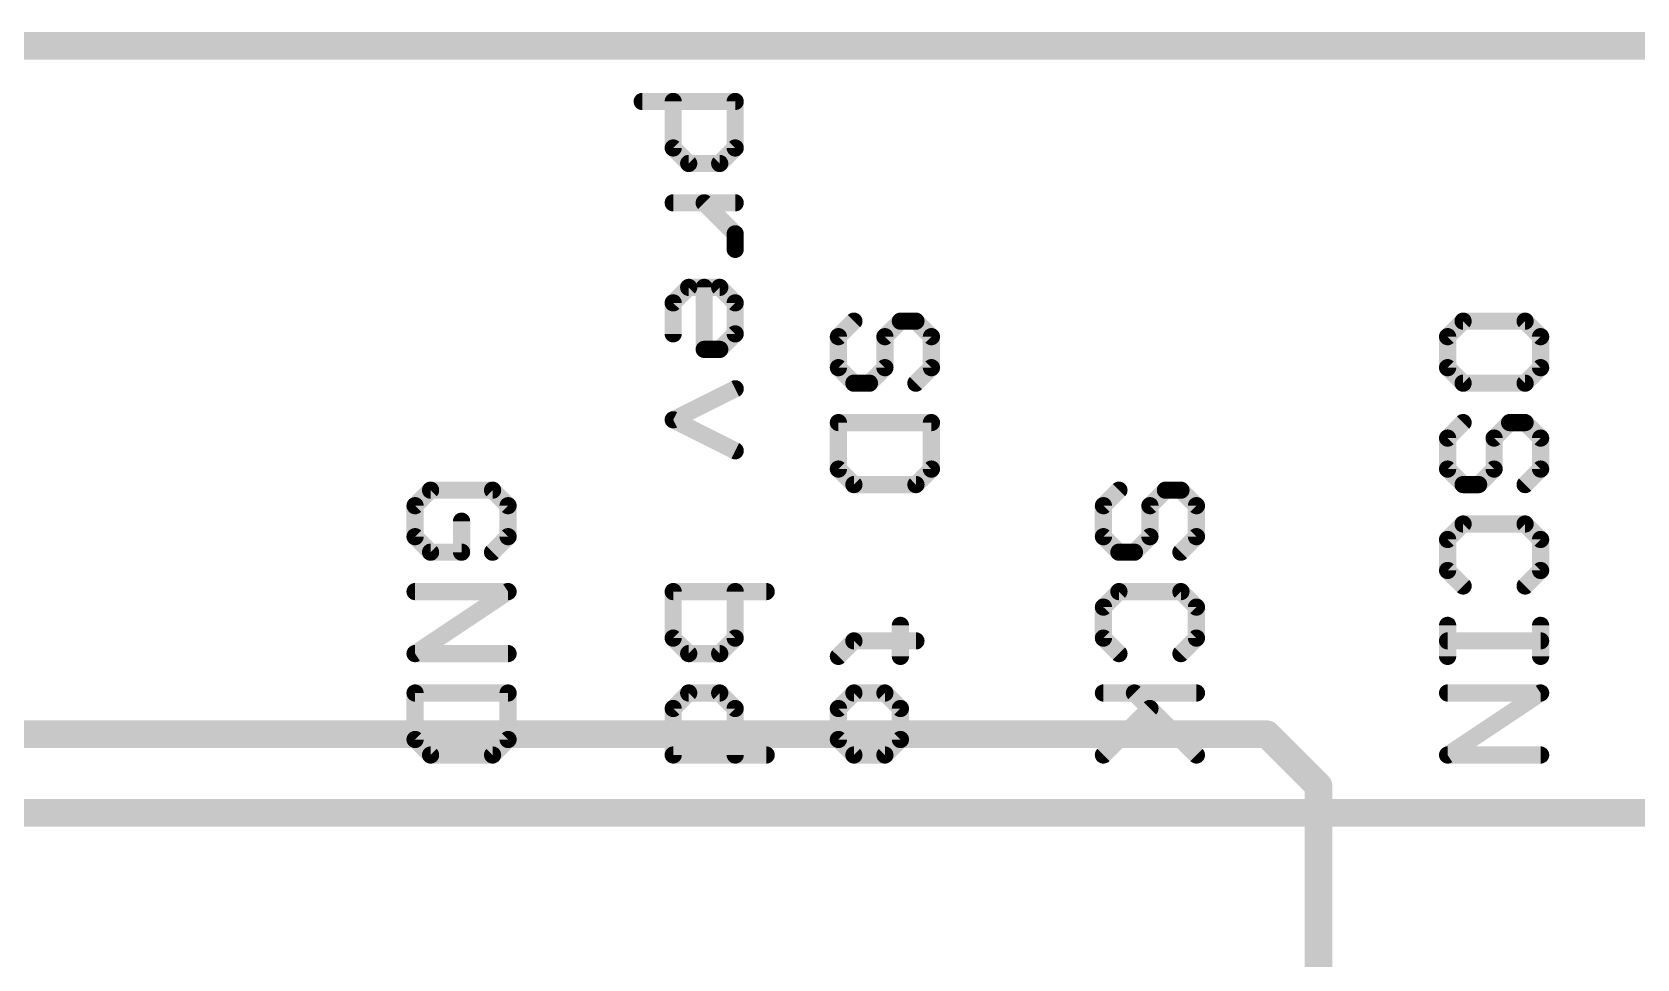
# Model space of a CAD drawing. Extents: x -0.1 to 74.4, y -25.4 to 49.6.
# Drawn here: x 24.8 to 36.64, y 42.79 to 49.63 of the extents above; entities that cross this region are included whole.
import ezdxf

# ---------------------------------------------------------------- set-up
doc = ezdxf.new("R2010")
doc.units = 0
for name, color, linetype in [('15', 12, 'CONTINUOUS'), ('16', 132, 'CONTINUOUS'), ('20', 53, 'CONTINUOUS'), ('21', 41, 'CONTINUOUS')]:
    doc.layers.add(name, color=color, linetype=linetype)

msp = doc.modelspace()

# ---------------------------------------------------------------- linework, layer by layer
at = {"layer": '15', "const_width": 0.2032}
msp.add_lwpolyline([(2.54, 49.53), (71.12, 49.53)], dxfattribs=at)
at = {"layer": '16', "const_width": 0.2032}
for points in [[(2.54, 49.53), (71.12, 49.53)], [(6.096, 44.45), (33.909, 44.45)], [(33.909, 44.45), (34.29, 44.069)], [(34.29, 44.069), (34.29, 39.37)]]:
    msp.add_lwpolyline(points, dxfattribs=at)
at = {"layer": '16', "const_width": 0.1016}
for points in [[(33.9449, 44.4859, 1), (33.8731, 44.4141)], [(33.909, 44.3992, 1), (33.909, 44.5008)], [(34.3408, 44.069, 1), (34.2392, 44.069)], [(34.2541, 44.0331, 1), (34.3259, 44.1049)]]:
    msp.add_lwpolyline(points, format="xyb", dxfattribs=at)
at = {"layer": '20', "const_width": 0.2032}
msp.add_lwpolyline([(71.12, 49.53), (2.54, 49.53)], dxfattribs=at)
at = {"layer": '21'}
for points, const_width in [([(29.2987, 49.1197), (29.9851, 49.1197)], 0.127), ([(29.5275, 48.7765), (29.5275, 49.1197)], 0.127), ([(29.9851, 49.1197), (29.9851, 48.7765)], 0.127), ([(29.6419, 48.6621), (29.5275, 48.7765)], 0.127), ([(29.9851, 48.7765), (29.8707, 48.6621)], 0.127), ([(29.8707, 48.6621), (29.6419, 48.6621)], 0.127), ([(29.5275, 48.3713), (29.9851, 48.3713)], 0.127), ([(29.7563, 48.3713), (29.9851, 48.1425)], 0.127), ([(29.9851, 48.1425), (29.9851, 48.0281)], 0.127), ([(29.5275, 47.6332), (29.6419, 47.7476)], 0.127), ([(29.6419, 47.7476), (29.8707, 47.7476)], 0.127), ([(29.7563, 47.29), (29.7563, 47.7476)], 0.127), ([(29.8707, 47.7476), (29.9851, 47.6332)], 0.127), ([(29.5275, 47.4044), (29.5275, 47.6332)], 0.127), ([(29.9851, 47.6332), (29.9851, 47.4044)], 0.127), ([(30.7467, 47.3837), (30.8611, 47.4981)], 0.127), ([(31.2043, 47.4981), (31.0899, 47.3837)], 0.127), ([(31.3187, 47.4981), (31.2043, 47.4981)], 0.127), ([(31.4331, 47.3837), (31.3187, 47.4981)], 0.127), ([(35.3569, 47.4981), (35.2425, 47.3837)], 0.127), ([(35.8145, 47.4981), (35.3569, 47.4981)], 0.127), ([(35.9289, 47.3837), (35.8145, 47.4981)], 0.127), ([(29.9851, 47.4044), (29.8707, 47.29)], 0.127), ([(30.7467, 47.1549), (30.7467, 47.3837)], 0.127), ([(31.0899, 47.3837), (31.0899, 47.1549)], 0.127), ([(31.4331, 47.1549), (31.4331, 47.3837)], 0.127), ([(35.2425, 47.3837), (35.2425, 47.1549)], 0.127), ([(35.9289, 47.1549), (35.9289, 47.3837)], 0.127), ([(29.8707, 47.29), (29.7563, 47.29)], 0.127), ([(30.8611, 47.0405), (30.7467, 47.1549)], 0.127), ([(31.0899, 47.1549), (30.9755, 47.0405)], 0.127), ([(31.3187, 47.0405), (31.4331, 47.1549)], 0.127), ([(35.2425, 47.1549), (35.3569, 47.0405)], 0.127), ([(35.8145, 47.0405), (35.9289, 47.1549)], 0.127), ([(29.9851, 46.9992), (29.5275, 46.7704)], 0.127), ([(30.9755, 47.0405), (30.8611, 47.0405)], 0.127), ([(35.3569, 47.0405), (35.8145, 47.0405)], 0.127), ([(29.5275, 46.7704), (29.9851, 46.5416)], 0.127), ([(31.4331, 46.7497), (30.7467, 46.7497)], 0.127), ([(30.7467, 46.7497), (30.7467, 46.4065)], 0.127), ([(31.4331, 46.4065), (31.4331, 46.7497)], 0.127), ([(35.2425, 46.6353), (35.3569, 46.7497)], 0.127), ([(35.7001, 46.7497), (35.5857, 46.6353)], 0.127), ([(35.8145, 46.7497), (35.7001, 46.7497)], 0.127), ([(35.9289, 46.6353), (35.8145, 46.7497)], 0.127), ([(35.2425, 46.4065), (35.2425, 46.6353)], 0.127), ([(35.5857, 46.6353), (35.5857, 46.4065)], 0.127), ([(35.9289, 46.4065), (35.9289, 46.6353)], 0.127), ([(30.7467, 46.4065), (30.8611, 46.2921)], 0.127), ([(31.3187, 46.2921), (31.4331, 46.4065)], 0.127), ([(35.3569, 46.2921), (35.2425, 46.4065)], 0.127), ([(35.5857, 46.4065), (35.4713, 46.2921)], 0.127), ([(35.8145, 46.2921), (35.9289, 46.4065)], 0.127), ([(27.7369, 46.2507), (27.6225, 46.1364)], 0.127), ([(28.1945, 46.2507), (27.7369, 46.2507)], 0.127), ([(28.3089, 46.1364), (28.1945, 46.2507)], 0.127), ([(30.8611, 46.2921), (31.3187, 46.2921)], 0.127), ([(32.7025, 46.1364), (32.8169, 46.2507)], 0.127), ([(33.1601, 46.2507), (33.0457, 46.1364)], 0.127), ([(33.2745, 46.2507), (33.1601, 46.2507)], 0.127), ([(33.3889, 46.1364), (33.2745, 46.2507)], 0.127), ([(35.4713, 46.2921), (35.3569, 46.2921)], 0.127), ([(27.6225, 46.1364), (27.6225, 45.9076)], 0.127), ([(28.3089, 45.9076), (28.3089, 46.1364)], 0.127), ([(32.7025, 45.9076), (32.7025, 46.1364)], 0.127), ([(33.0457, 46.1364), (33.0457, 45.9076)], 0.127), ([(33.3889, 45.9076), (33.3889, 46.1364)], 0.127), ([(27.9657, 45.7932), (27.9657, 46.022)], 0.127), ([(27.6225, 45.9076), (27.7369, 45.7932)], 0.127), ([(28.1945, 45.7932), (28.3089, 45.9076)], 0.127), ([(32.8169, 45.7932), (32.7025, 45.9076)], 0.127), ([(33.0457, 45.9076), (32.9313, 45.7932)], 0.127), ([(33.2745, 45.7932), (33.3889, 45.9076)], 0.127), ([(35.3569, 46.0013), (35.2425, 45.8869)], 0.127), ([(35.8145, 46.0013), (35.3569, 46.0013)], 0.127), ([(35.9289, 45.8869), (35.8145, 46.0013)], 0.127), ([(27.7369, 45.7932), (27.9657, 45.7932)], 0.127), ([(32.9313, 45.7932), (32.8169, 45.7932)], 0.127), ([(35.2425, 45.8869), (35.2425, 45.6581)], 0.127), ([(35.9289, 45.6581), (35.9289, 45.8869)], 0.127), ([(35.2425, 45.6581), (35.3569, 45.5437)], 0.127), ([(35.8145, 45.5437), (35.9289, 45.6581)], 0.127), ([(27.6225, 45.5023), (28.3089, 45.5023)], 0.127), ([(28.3089, 45.5023), (27.6225, 45.0447)], 0.127), ([(30.2139, 45.5023), (29.5275, 45.5023)], 0.127), ([(29.5275, 45.5023), (29.5275, 45.1591)], 0.127), ([(29.9851, 45.1591), (29.9851, 45.5023)], 0.127), ([(32.8169, 45.5023), (32.7025, 45.3879)], 0.127), ([(33.2745, 45.5023), (32.8169, 45.5023)], 0.127), ([(33.3889, 45.3879), (33.2745, 45.5023)], 0.127), ([(32.7025, 45.3879), (32.7025, 45.1591)], 0.127), ([(33.3889, 45.1591), (33.3889, 45.3879)], 0.127), ([(31.2043, 45.2529), (31.2043, 45.0241)], 0.127), ([(35.2425, 45.2529), (35.2425, 45.0241)], 0.127), ([(35.9289, 45.2529), (35.9289, 45.0241)], 0.127), ([(29.5275, 45.1591), (29.6419, 45.0447)], 0.127), ([(29.8707, 45.0447), (29.9851, 45.1591)], 0.127), ([(30.8611, 45.1385), (30.7467, 45.0241)], 0.127), ([(31.3187, 45.1385), (30.8611, 45.1385)], 0.127), ([(32.7025, 45.1591), (32.8169, 45.0447)], 0.127), ([(33.2745, 45.0447), (33.3889, 45.1591)], 0.127), ([(35.2425, 45.1385), (35.9289, 45.1385)], 0.127), ([(27.6225, 45.0447), (28.3089, 45.0447)], 0.127), ([(29.6419, 45.0447), (29.8707, 45.0447)], 0.127), ([(28.3089, 44.7539), (27.6225, 44.7539)], 0.127), ([(27.6225, 44.7539), (27.6225, 44.4107)], 0.127), ([(28.3089, 44.4107), (28.3089, 44.7539)], 0.127), ([(29.5275, 44.6395), (29.6419, 44.7539)], 0.127), ([(29.6419, 44.7539), (29.8707, 44.7539)], 0.127), ([(29.8707, 44.7539), (29.9851, 44.6395)], 0.127), ([(30.8611, 44.7539), (30.7467, 44.6395)], 0.127), ([(31.0899, 44.7539), (30.8611, 44.7539)], 0.127), ([(31.2043, 44.6395), (31.0899, 44.7539)], 0.127), ([(33.3889, 44.7539), (32.7025, 44.7539)], 0.127), ([(32.9313, 44.7539), (33.3889, 44.2963)], 0.127), ([(35.2425, 44.7539), (35.9289, 44.7539)], 0.127), ([(35.9289, 44.7539), (35.2425, 44.2963)], 0.127), ([(29.5275, 44.2963), (29.5275, 44.6395)], 0.127), ([(29.9851, 44.6395), (29.9851, 44.2963)], 0.127), ([(30.7467, 44.6395), (30.7467, 44.4107)], 0.127), ([(31.2043, 44.4107), (31.2043, 44.6395)], 0.127), ([(33.0457, 44.6395), (32.7025, 44.2963)], 0.127), ([(27.6225, 44.4107), (27.7369, 44.2963)], 0.127), ([(28.1945, 44.2963), (28.3089, 44.4107)], 0.127), ([(30.7467, 44.4107), (30.8611, 44.2963)], 0.127), ([(31.0899, 44.2963), (31.2043, 44.4107)], 0.127), ([(27.7369, 44.2963), (28.1945, 44.2963)], 0.127), ([(30.2139, 44.2963), (29.5275, 44.2963)], 0.127), ([(30.8611, 44.2963), (31.0899, 44.2963)], 0.127), ([(35.2425, 44.2963), (35.9289, 44.2963)], 0.127), ([(22.92, 43.87), (43.12, 43.87)], 0.2032)]:
    msp.add_lwpolyline(points, dxfattribs=dict(at, const_width=const_width))
at = {"layer": '21', "const_width": 0.0635}
for points in [[(29.2987, 49.1514, 1), (29.2987, 49.0879)], [(29.5592, 49.1197, 1), (29.4958, 49.1197)], [(30.0168, 49.1197, 1), (29.9533, 49.1197)], [(29.9851, 49.0879, 1), (29.9851, 49.1514)], [(29.55, 48.7989, 1), (29.505, 48.754)], [(29.4958, 48.7765, 1), (29.5592, 48.7765)], [(29.9533, 48.7765, 1), (30.0168, 48.7765)], [(30.0075, 48.754, 1), (29.9626, 48.7989)], [(29.6419, 48.6938, 1), (29.6419, 48.6303)], [(29.6194, 48.6396, 1), (29.6643, 48.6845)], [(29.8482, 48.6845, 1), (29.8931, 48.6396)], [(29.8707, 48.6303, 1), (29.8707, 48.6938)], [(29.5275, 48.403, 1), (29.5275, 48.3395)], [(29.7787, 48.3937, 1), (29.7338, 48.3488)], [(29.9851, 48.3395, 1), (29.9851, 48.403)], [(30.0168, 48.1425, 1), (29.9533, 48.1425)], [(29.9626, 48.12, 1), (30.0075, 48.1649)], [(29.9533, 48.0281, 1), (30.0168, 48.0281)], [(29.6419, 47.7793, 1), (29.6419, 47.7158)], [(29.6643, 47.7251, 1), (29.6194, 47.77)], [(29.788, 47.7476, 1), (29.7245, 47.7476)], [(29.8931, 47.77, 1), (29.8482, 47.7251)], [(29.8707, 47.7158, 1), (29.8707, 47.7793)], [(29.505, 47.6556, 1), (29.55, 47.6107)], [(29.5592, 47.6332, 1), (29.4958, 47.6332)], [(30.0168, 47.6332, 1), (29.9533, 47.6332)], [(29.9626, 47.6107, 1), (30.0075, 47.6556)], [(30.8835, 47.4757, 1), (30.8386, 47.5206)], [(31.2043, 47.5299, 1), (31.2043, 47.4664)], [(31.2267, 47.4757, 1), (31.1818, 47.5206)], [(31.3411, 47.5206, 1), (31.2962, 47.4757)], [(31.3187, 47.4664, 1), (31.3187, 47.5299)], [(35.3569, 47.5299, 1), (35.3569, 47.4664)], [(35.3793, 47.4757, 1), (35.3344, 47.5206)], [(35.8369, 47.5206, 1), (35.792, 47.4757)], [(35.8145, 47.4664, 1), (35.8145, 47.5299)], [(29.4958, 47.4044, 1), (29.5592, 47.4044)], [(29.9533, 47.4044, 1), (30.0168, 47.4044)], [(30.0075, 47.3819, 1), (29.9626, 47.4268)], [(30.7242, 47.4062, 1), (30.7692, 47.3613)], [(30.7784, 47.3837, 1), (30.715, 47.3837)], [(31.1216, 47.3837, 1), (31.0581, 47.3837)], [(31.0674, 47.4062, 1), (31.1123, 47.3613)], [(31.4648, 47.3837, 1), (31.4013, 47.3837)], [(31.4106, 47.3613, 1), (31.4555, 47.4062)], [(35.2743, 47.3837, 1), (35.2107, 47.3837)], [(35.22, 47.4062, 1), (35.265, 47.3613)], [(35.9606, 47.3837, 1), (35.8971, 47.3837)], [(35.9064, 47.3613, 1), (35.9513, 47.4062)], [(29.7563, 47.3217, 1), (29.7563, 47.2582)], [(29.7245, 47.29, 1), (29.788, 47.29)], [(29.8482, 47.3124, 1), (29.8931, 47.2675)], [(29.8707, 47.2582, 1), (29.8707, 47.3217)], [(30.7692, 47.1774, 1), (30.7242, 47.1325)], [(30.715, 47.1549, 1), (30.7784, 47.1549)], [(31.0581, 47.1549, 1), (31.1216, 47.1549)], [(31.1123, 47.1325, 1), (31.0674, 47.1774)], [(31.4013, 47.1549, 1), (31.4648, 47.1549)], [(31.4555, 47.1325, 1), (31.4106, 47.1774)], [(35.265, 47.1774, 1), (35.22, 47.1325)], [(35.2107, 47.1549, 1), (35.2743, 47.1549)], [(35.8971, 47.1549, 1), (35.9606, 47.1549)], [(35.9513, 47.1325, 1), (35.9064, 47.1774)], [(29.9993, 46.9708, 1), (29.9709, 47.0276)], [(30.8611, 47.0723, 1), (30.8611, 47.0088)], [(30.8386, 47.0181, 1), (30.8835, 47.063)], [(30.953, 47.063, 1), (30.9979, 47.0181)], [(30.9755, 47.0088, 1), (30.9755, 47.0723)], [(31.2962, 47.063, 1), (31.3411, 47.0181)], [(35.3569, 47.0723, 1), (35.3569, 47.0088)], [(35.3344, 47.0181, 1), (35.3793, 47.063)], [(35.792, 47.063, 1), (35.8369, 47.0181)], [(35.8145, 47.0088, 1), (35.8145, 47.0723)], [(29.5417, 46.7988, 1), (29.5133, 46.742)], [(29.5133, 46.7988, 1), (29.5417, 46.742)], [(30.7467, 46.7814, 1), (30.7467, 46.7179)], [(30.7784, 46.7497, 1), (30.715, 46.7497)], [(31.4648, 46.7497, 1), (31.4013, 46.7497)], [(31.4331, 46.7179, 1), (31.4331, 46.7814)], [(35.3793, 46.7272, 1), (35.3344, 46.7721)], [(35.7001, 46.7814, 1), (35.7001, 46.7179)], [(35.7225, 46.7272, 1), (35.6776, 46.7721)], [(35.8369, 46.7721, 1), (35.792, 46.7272)], [(35.8145, 46.7179, 1), (35.8145, 46.7814)], [(35.2743, 46.6353, 1), (35.2107, 46.6353)], [(35.22, 46.6577, 1), (35.265, 46.6128)], [(35.6174, 46.6353, 1), (35.5539, 46.6353)], [(35.5632, 46.6577, 1), (35.6081, 46.6128)], [(35.9606, 46.6353, 1), (35.8971, 46.6353)], [(35.9064, 46.6128, 1), (35.9513, 46.6577)], [(29.9709, 46.5132, 1), (29.9993, 46.57)], [(30.7692, 46.429, 1), (30.7242, 46.384)], [(30.715, 46.4065, 1), (30.7784, 46.4065)], [(31.4013, 46.4065, 1), (31.4648, 46.4065)], [(31.4555, 46.384, 1), (31.4106, 46.429)], [(35.265, 46.429, 1), (35.22, 46.384)], [(35.2107, 46.4065, 1), (35.2743, 46.4065)], [(35.5539, 46.4065, 1), (35.6174, 46.4065)], [(35.6081, 46.384, 1), (35.5632, 46.429)], [(35.8971, 46.4065, 1), (35.9606, 46.4065)], [(35.9513, 46.384, 1), (35.9064, 46.429)], [(27.7369, 46.2825, 1), (27.7369, 46.219)], [(27.7593, 46.2283, 1), (27.7144, 46.2732)], [(28.2169, 46.2732, 1), (28.172, 46.2283)], [(28.1945, 46.219, 1), (28.1945, 46.2825)], [(30.8611, 46.3239, 1), (30.8611, 46.2604)], [(30.8386, 46.2696, 1), (30.8835, 46.3146)], [(31.2962, 46.3146, 1), (31.3411, 46.2696)], [(31.3187, 46.2604, 1), (31.3187, 46.3239)], [(32.8393, 46.2283, 1), (32.7944, 46.2732)], [(33.1601, 46.2825, 1), (33.1601, 46.219)], [(33.1825, 46.2283, 1), (33.1376, 46.2732)], [(33.2969, 46.2732, 1), (33.252, 46.2283)], [(33.2745, 46.219, 1), (33.2745, 46.2825)], [(35.3569, 46.3239, 1), (35.3569, 46.2604)], [(35.3344, 46.2696, 1), (35.3793, 46.3146)], [(35.4488, 46.3146, 1), (35.4937, 46.2696)], [(35.4713, 46.2604, 1), (35.4713, 46.3239)], [(35.792, 46.3146, 1), (35.8369, 46.2696)], [(27.6, 46.1588, 1), (27.645, 46.1139)], [(27.6543, 46.1364, 1), (27.5908, 46.1364)], [(28.3406, 46.1364, 1), (28.2771, 46.1364)], [(28.2864, 46.1139, 1), (28.3313, 46.1588)], [(32.7343, 46.1364, 1), (32.6707, 46.1364)], [(32.68, 46.1588, 1), (32.725, 46.1139)], [(33.0774, 46.1364, 1), (33.0139, 46.1364)], [(33.0232, 46.1588, 1), (33.0681, 46.1139)], [(33.4206, 46.1364, 1), (33.3571, 46.1364)], [(33.3664, 46.1139, 1), (33.4113, 46.1588)], [(27.9974, 46.022, 1), (27.9339, 46.022)], [(27.645, 45.93, 1), (27.6, 45.8851)], [(28.3313, 45.8851, 1), (28.2864, 45.93)], [(32.725, 45.93, 1), (32.68, 45.8851)], [(33.0681, 45.8851, 1), (33.0232, 45.93)], [(33.4113, 45.8851, 1), (33.3664, 45.93)], [(35.3569, 46.033, 1), (35.3569, 45.9695)], [(35.3793, 45.9788, 1), (35.3344, 46.0237)], [(35.8369, 46.0237, 1), (35.792, 45.9788)], [(35.8145, 45.9695, 1), (35.8145, 46.033)], [(27.5908, 45.9076, 1), (27.6543, 45.9076)], [(27.7369, 45.8249, 1), (27.7369, 45.7614)], [(27.7144, 45.7707, 1), (27.7593, 45.8156)], [(27.9657, 45.7614, 1), (27.9657, 45.8249)], [(28.172, 45.8156, 1), (28.2169, 45.7707)], [(28.2771, 45.9076, 1), (28.3406, 45.9076)], [(32.6707, 45.9076, 1), (32.7343, 45.9076)], [(32.8169, 45.8249, 1), (32.8169, 45.7614)], [(32.7944, 45.7707, 1), (32.8393, 45.8156)], [(32.9088, 45.8156, 1), (32.9537, 45.7707)], [(32.9313, 45.7614, 1), (32.9313, 45.8249)], [(33.0139, 45.9076, 1), (33.0774, 45.9076)], [(33.252, 45.8156, 1), (33.2969, 45.7707)], [(33.3571, 45.9076, 1), (33.4206, 45.9076)], [(35.2743, 45.8869, 1), (35.2107, 45.8869)], [(35.22, 45.9093, 1), (35.265, 45.8644)], [(35.9606, 45.8869, 1), (35.8971, 45.8869)], [(35.9064, 45.8644, 1), (35.9513, 45.9093)], [(27.9339, 45.7932, 1), (27.9974, 45.7932)], [(35.265, 45.6805, 1), (35.22, 45.6356)], [(35.9513, 45.6356, 1), (35.9064, 45.6805)], [(35.2107, 45.6581, 1), (35.2743, 45.6581)], [(35.3344, 45.5212, 1), (35.3793, 45.5661)], [(35.792, 45.5661, 1), (35.8369, 45.5212)], [(35.8971, 45.6581, 1), (35.9606, 45.6581)], [(27.6225, 45.5341, 1), (27.6225, 45.4706)], [(28.3265, 45.4759, 1), (28.2913, 45.5287)], [(28.3089, 45.4706, 1), (28.3089, 45.5341)], [(29.5275, 45.5341, 1), (29.5275, 45.4706)], [(29.5592, 45.5023, 1), (29.4958, 45.5023)], [(30.0168, 45.5023, 1), (29.9533, 45.5023)], [(30.2139, 45.4706, 1), (30.2139, 45.5341)], [(32.8169, 45.5341, 1), (32.8169, 45.4706)], [(32.8393, 45.4799, 1), (32.7944, 45.5248)], [(33.2969, 45.5248, 1), (33.252, 45.4799)], [(33.2745, 45.4706, 1), (33.2745, 45.5341)], [(32.7343, 45.3879, 1), (32.6707, 45.3879)], [(32.68, 45.4104, 1), (32.725, 45.3655)], [(33.4206, 45.3879, 1), (33.3571, 45.3879)], [(33.3664, 45.3655, 1), (33.4113, 45.4104)], [(31.236, 45.2529, 1), (31.1725, 45.2529)], [(35.2743, 45.2529, 1), (35.2107, 45.2529)], [(35.9606, 45.2529, 1), (35.8971, 45.2529)], [(29.55, 45.1816, 1), (29.505, 45.1367)], [(29.4958, 45.1591, 1), (29.5592, 45.1591)], [(29.9533, 45.1591, 1), (30.0168, 45.1591)], [(30.0075, 45.1367, 1), (29.9626, 45.1816)], [(30.8611, 45.1702, 1), (30.8611, 45.1067)], [(30.8835, 45.116, 1), (30.8386, 45.1609)], [(31.3187, 45.1067, 1), (31.3187, 45.1702)], [(32.6707, 45.1591, 1), (32.7343, 45.1591)], [(32.725, 45.1816, 1), (32.68, 45.1367)], [(33.3571, 45.1591, 1), (33.4206, 45.1591)], [(33.4113, 45.1367, 1), (33.3664, 45.1816)], [(35.2425, 45.1702, 1), (35.2425, 45.1067)], [(35.9289, 45.1067, 1), (35.9289, 45.1702)], [(27.6225, 45.0765, 1), (27.6225, 45.013)], [(27.6049, 45.0712, 1), (27.6401, 45.0183)], [(28.3089, 45.013, 1), (28.3089, 45.0765)], [(29.6419, 45.0765, 1), (29.6419, 45.013)], [(29.6194, 45.0223, 1), (29.6643, 45.0672)], [(29.8482, 45.0672, 1), (29.8931, 45.0223)], [(29.8707, 45.013, 1), (29.8707, 45.0765)], [(30.7242, 45.0465, 1), (30.7692, 45.0016)], [(31.1725, 45.0241, 1), (31.236, 45.0241)], [(32.7944, 45.0223, 1), (32.8393, 45.0672)], [(33.252, 45.0672, 1), (33.2969, 45.0223)], [(35.2107, 45.0241, 1), (35.2743, 45.0241)], [(35.8971, 45.0241, 1), (35.9606, 45.0241)], [(27.6225, 44.7857, 1), (27.6225, 44.7222)], [(27.6543, 44.7539, 1), (27.5908, 44.7539)], [(28.3406, 44.7539, 1), (28.2771, 44.7539)], [(28.3089, 44.7222, 1), (28.3089, 44.7857)], [(29.6419, 44.7857, 1), (29.6419, 44.7222)], [(29.6643, 44.7315, 1), (29.6194, 44.7764)], [(29.8931, 44.7764, 1), (29.8482, 44.7315)], [(29.8707, 44.7222, 1), (29.8707, 44.7857)], [(30.8611, 44.7857, 1), (30.8611, 44.7222)], [(30.8835, 44.7315, 1), (30.8386, 44.7764)], [(31.1123, 44.7764, 1), (31.0674, 44.7315)], [(31.0899, 44.7222, 1), (31.0899, 44.7857)], [(32.7025, 44.7857, 1), (32.7025, 44.7222)], [(32.9537, 44.7764, 1), (32.9088, 44.7315)], [(33.3889, 44.7222, 1), (33.3889, 44.7857)], [(35.2425, 44.7857, 1), (35.2425, 44.7222)], [(35.9465, 44.7275, 1), (35.9113, 44.7803)], [(35.9289, 44.7222, 1), (35.9289, 44.7857)], [(29.505, 44.662, 1), (29.55, 44.6171)], [(29.5592, 44.6395, 1), (29.4958, 44.6395)], [(30.0168, 44.6395, 1), (29.9533, 44.6395)], [(29.9626, 44.6171, 1), (30.0075, 44.662)], [(30.7242, 44.662, 1), (30.7692, 44.6171)], [(30.7784, 44.6395, 1), (30.715, 44.6395)], [(31.236, 44.6395, 1), (31.1725, 44.6395)], [(31.1818, 44.6171, 1), (31.2267, 44.662)], [(33.0681, 44.6171, 1), (33.0232, 44.662)], [(27.645, 44.4332, 1), (27.6, 44.3883)], [(27.5908, 44.4107, 1), (27.6543, 44.4107)], [(28.2771, 44.4107, 1), (28.3406, 44.4107)], [(28.3313, 44.3883, 1), (28.2864, 44.4332)], [(30.7692, 44.4332, 1), (30.7242, 44.3883)], [(30.715, 44.4107, 1), (30.7784, 44.4107)], [(31.1725, 44.4107, 1), (31.236, 44.4107)], [(31.2267, 44.3883, 1), (31.1818, 44.4332)], [(27.7369, 44.3281, 1), (27.7369, 44.2646)], [(27.7144, 44.2739, 1), (27.7593, 44.3188)], [(28.172, 44.3188, 1), (28.2169, 44.2739)], [(28.1945, 44.2646, 1), (28.1945, 44.3281)], [(29.5275, 44.3281, 1), (29.5275, 44.2646)], [(29.4958, 44.2963, 1), (29.5592, 44.2963)], [(29.9533, 44.2963, 1), (30.0168, 44.2963)], [(30.2139, 44.2646, 1), (30.2139, 44.3281)], [(30.8611, 44.3281, 1), (30.8611, 44.2646)], [(30.8386, 44.2739, 1), (30.8835, 44.3188)], [(31.0674, 44.3188, 1), (31.1123, 44.2739)], [(31.0899, 44.2646, 1), (31.0899, 44.3281)], [(32.68, 44.3188, 1), (32.725, 44.2739)], [(33.3664, 44.2739, 1), (33.4113, 44.3188)], [(35.2425, 44.3281, 1), (35.2425, 44.2646)], [(35.2249, 44.3227, 1), (35.2601, 44.2699)], [(35.9289, 44.2646, 1), (35.9289, 44.3281)]]:
    msp.add_lwpolyline(points, format="xyb", dxfattribs=at)

doc.saveas('drawing.dxf')
